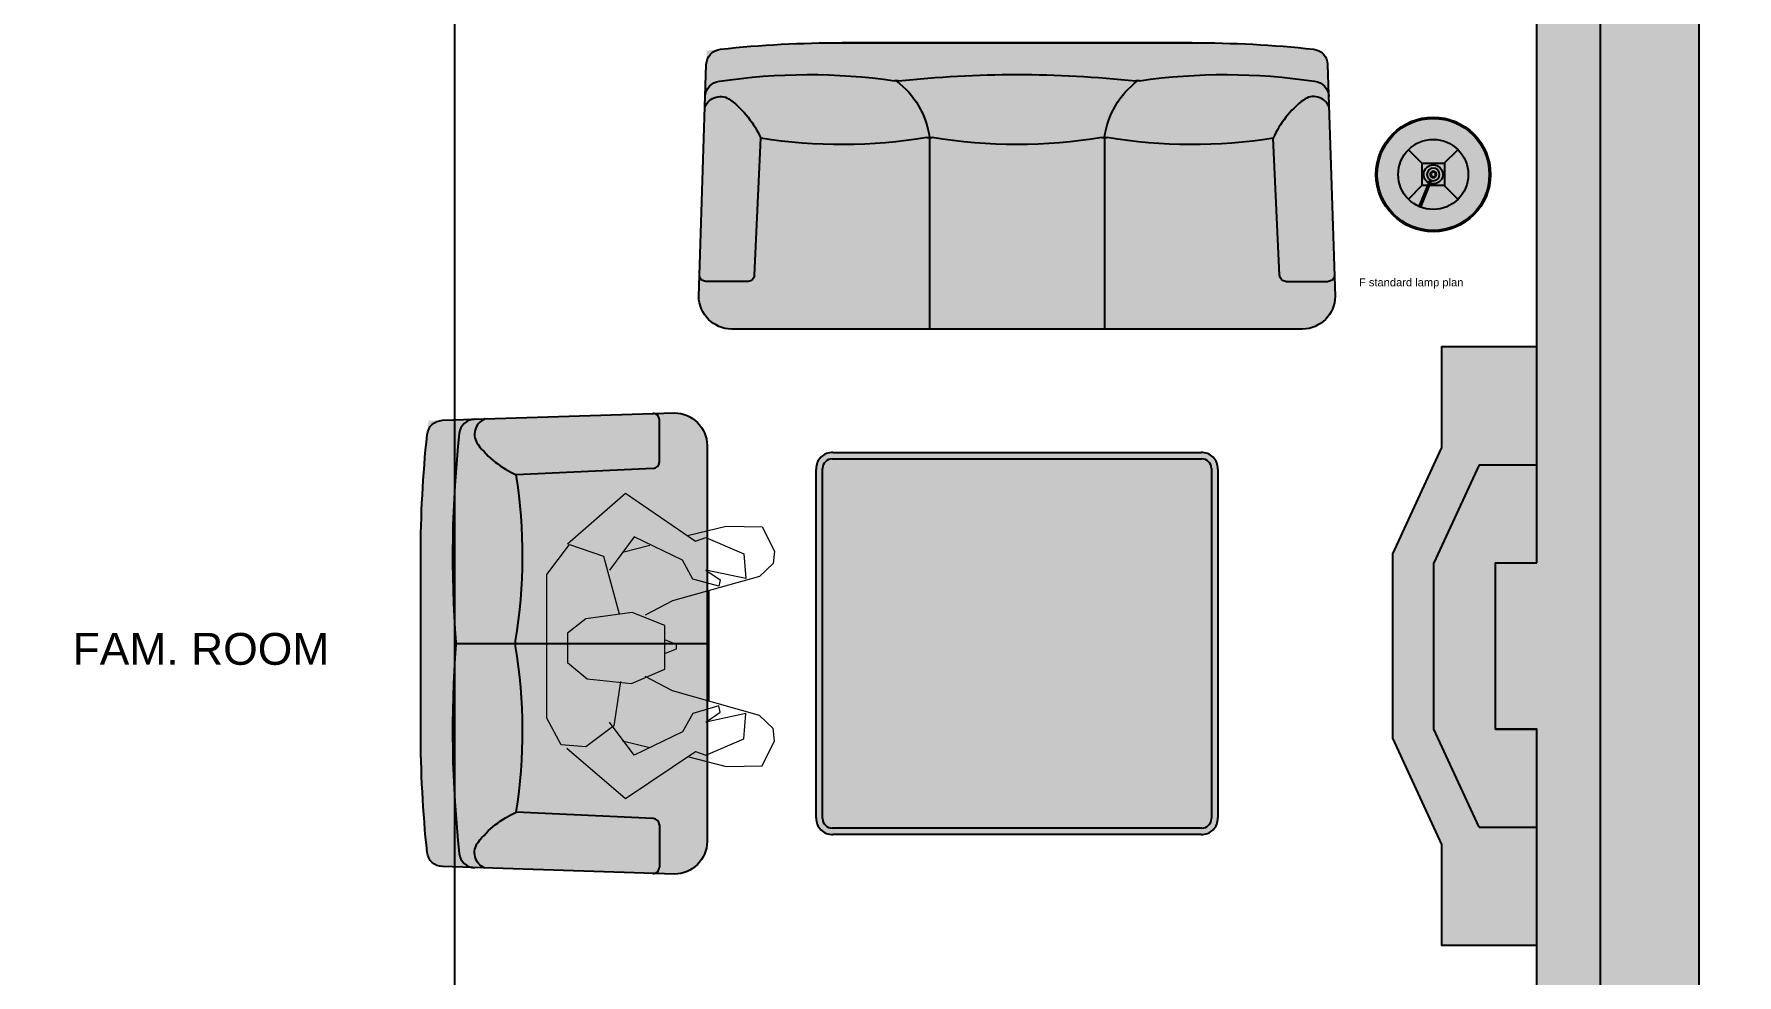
# Model space of a CAD drawing. Header units: millimetres. Extents: x 11159 to 50121, y 18346 to 37577.
# Drawn here: x 19313 to 24664, y 31753 to 34709 of the extents above; entities that cross this region are included whole.
import ezdxf

# ---------------------------------------------------------------- set-up
doc = ezdxf.new("R2010")
doc.units = ezdxf.units.MM
for name, color, linetype in [('axis', 40, 'Continuous'), ('dwgmodels.com', 19, 'Continuous'), ('floor hatch', 252, 'Continuous'), ('furnhatch', 254, 'Continuous'), ('furniture', 34, 'Continuous'), ('HATCH', 8, 'Continuous'), ('wall', 5, 'Continuous')]:
    doc.layers.add(name, color=color, linetype=linetype)
doc.styles.get("Standard").update_dxf_attribs({"font": 'arial.ttf'})

# ---------------------------------------------------------------- blocks, each defined once
blk = doc.blocks.new('sofa 0 (pl)')
at = {"layer": 'furnhatch'}
blk.add_hatch(color=256, dxfattribs=at).paths.add_polyline_path([(976.2407856049945, -68.42749617487472), (999.6359618436575, -785.9786441439117, -0.4456101909574812), (892.8586588618806, -900), (-892.8586588618776, -900, -0.4456101909574962), (-999.6359618436574, -785.9786441439078), (-976.2407856049958, -68.42749617486243, -0.3754867891167479), (-931.5235754257649, -20.13318395889421, -0.02636689892360845), (-550, 0), (550, 0, -0.0293741464341827), (974.8241905634991, -24.97924907201877), (976.2276564216049, -68.02481228324727, -0.002014497515162375)])
at = {"color": 0, "linetype": 'ByBlock'}
for p, q in [((-550, 0), (550, 0)), ((-825.0000000000018, -730), (-805, -300)), ((-274.9999999997071, -297.4163827157972), (-275.0000000001946, -900)), ((274.9999999995125, -297.4163827157654), (274.9999999998017, -900)), ((825, -730), (805, -300)), ((-845.0000000000018, -750), (-977.8001958059995, -749.9999999999991)), ((845, -750.0000000000009), (977.8001958059976, -750))]:
    blk.add_line(p, q, dxfattribs=at)
for points in [[(-550, 0, 0.02636689892360843), (-931.5235754257646, -20.13318395889382, 0.3754867891167514), (-976.2407856049958, -68.42749617486243), (-1000, -797.1440226101131, 0.4023111055813555), (-897.1020491427917, -900), (897.1020491427917, -900)], [(897.1020491427917, -900, 0.4023111055813599), (1000, -797.1440226101131), (976.240785604994, -68.42749617486243, 0.375486789116749), (931.5235754257628, -20.13318395889382, 0.02636689892360831), (550, 0)], [(-980.5737851628055, -201.324499178304, -0.4935908991952783), (-900, -180, -0.1220350289737139), (-805, -300, 0.6438126311632374)], [(980.5737851628037, -201.3244991783049, 0.4935908991952861), (900, -180, 0.1220350289737139), (805, -300, -0.6438126311632374)]]:
    blk.add_lwpolyline(points, format="xyb", dxfattribs=at)
for centre, radius, start, end in [((-655.0064222053843, -1969.391368487727), 1869.391368487727, 81.70856200108821, 98.61445592273948), ((-1.818989403545856e-12, -3624.999999999823), 3525.000000000024, 90, 96.07292467954247), ((5.456968210637569e-12, -3624.999999999823), 3525.000000000024, 83.92707532045753, 90), ((655.0064222053879, -1969.391368487727), 1869.391368487727, 81.38554407726052, 98.29143799891177), ((-929.5516693109093, -170.7901728002544), 50, 96.27055580681152, 178.1325788597745), ((-378.2141993076966, -70.06272637005895), 50, 261.7085620010882, 276.0729246795425), ((-539.1227997400601, -333.2925018501846), 266.5482118995125, 7.735214930430712, 53.12695193670557), ((539.1227997410715, -333.2925018510814), 266.5482119008329, 126.8730480632944, 172.2647850694004), ((378.2141993077003, -70.06272637005895), 50, 263.9270753204575, 278.2914379989118), ((929.551669310913, -170.7901728002544), 50, 1.867421140225534, 83.72944419318847), ((-549.9999999995962, 1315.624999999939), 1635.625000000003, 261.0307879809005, 279.3894462019288), ((-274.9999999996999, -347.4163827157972), 50, 80.61055379817407, 99.38944620192876), ((-1.928128767758608e-10, 1315.625000000004), 1635.625000000003, 260.6105537980712, 279.3894462019288), ((274.9999999995071, -347.4163827157654), 50, 80.61055379807124, 99.38944620192876), ((549.9999999995962, 1315.62499999994), 1635.625000000003, 260.6105537980712, 278.9692120190995), ((-977.8001958059995, -729.9999999999991), 20, 178.1325788597745, 270), ((-845.0000000000018, -730), 20, 270, 0), ((845, -730), 20, 180, 270), ((977.8001958059976, -730), 20, 270, 1.867421140225534)]:
    blk.add_arc(centre, radius, start, end, dxfattribs=at)
at = {"layer": 'dwgmodels.com'}
blk.add_lwpolyline([(550, 0), (-550, 0, 0.02636689892360843), (-931.5235754257646, -20.13318395889382, 0.3754867891167514), (-976.2407856049958, -68.42749617486243), (-1000, -797.1440226101131, 0.4023111055813555), (-897.1020491427917, -900), (897.1020491427917, -900, 0.4023111055813599), (1000, -797.1440226101131), (976.240785604994, -68.42749617486243, 0.375486789116749), (931.5235754257628, -20.13318395889382, 0.02636689892360831)], format="xyb", close=True, dxfattribs=at)
blk = doc.blocks.new('table1.1')
h = blk.add_hatch(color=254)
edge = h.paths.add_edge_path()
edge.add_line((-578.8295275552373, 599.9999999999964), (578.8295275552373, 599.9999999999964))
edge.add_arc((580.8944219333498, 549.9999999999964), 50.04261972351928, -2.364850841066527, 92.3648508406327, ccw=False)
edge.add_line((630.8944219333498, 547.9351056218838), (630.8944219333498, -547.9351056218911))
edge.add_arc((580.8944219333498, -550.0000000000036), 50.04261972351928, -92.3648508406327, 2.364850841066527, ccw=False)
edge.add_line((578.8295275552373, -600.0000000000036), (-578.8295275552082, -600.0000000000036))
edge.add_arc((-580.8944219333498, -550.0000000000036), 50.04261972351928, 177.6351491589335, 272.36485084063276, ccw=False)
edge.add_line((-630.8944219333498, -547.9351056218911), (-630.8944219333498, 547.9351056218838))
edge.add_arc((-580.8944219333498, 549.9999999999964), 50.04261972351928, 87.63514915936719, 182.3648508410665, ccw=False)
at = {"color": 0, "linetype": 'ByBlock'}
for points in [[(-578.8295275552373, 599.9999999999964), (578.8295275552373, 599.9999999999964)], [(-630.8944219333498, -547.9351056218911), (-630.8944219333498, 547.9351056218838)], [(-610.8944219333498, -550.0000000000036), (-610.8944219333498, 549.9999999999964)], [(-580.7832793382404, 579.9999999999964), (580.8944219333498, 579.9999999999964)], [(610.8944219333498, 549.9999999999964), (610.8944219333498, -550.0000000000036)], [(630.8944219333498, 547.9351056218838), (630.8944219333498, -547.9351056218911)], [(580.7832801009645, -580.0000000000036), (-580.7832801009645, -580.0000000000036)], [(578.8295275552373, -600.0000000000036), (-578.8295275552082, -600.0000000000036)]]:
    blk.add_lwpolyline(points, dxfattribs=at)
for centre, radius, start, end in [((-580.8944219333498, 549.9999999999964), 50.04261972351928, 87.63514915936727, 182.3648508410665), ((580.8944219333498, 549.9999999999964), 50.04261972351928, 357.6351491589335, 92.36485084063273), ((-580.8944219333498, 549.9999999999964), 30, 89.78773425047804, 180), ((580.8944219333498, 549.9999999999964), 30, 0, 90.21226574952196), ((-580.8944219333498, -550.0000000000036), 50.04261972351928, 177.6351491589335, 272.3648508406328), ((-580.8944219333498, -550.0000000000036), 30, 180, 270.2122657495219), ((580.8944219333498, -550.0000000000036), 50.04261972351928, 267.6351491593673, 2.364850841066469), ((580.8944219333498, -550.0000000000036), 30, 269.787734250478, 0)]:
    blk.add_arc(centre, radius, start, end, dxfattribs=at)
blk = doc.blocks.new('F standard lamp plan')
at = {"layer": 'furnhatch', "linetype": 'ByBlock'}
h = blk.add_hatch(color=256, dxfattribs=at)
edge = h.paths.add_edge_path()
edge.add_arc((-3.865352482534945e-12, 0), 18, 0, 360)
at = {"color": 0, "linetype": 'ByBlock', "lineweight": -2}
for p, q in [((-7.816168222333772, 7.776917297385353), (-3.539250924990029, 3.499999999992838)), ((3.460749074875594, 3.500000000000909), (7.59907607120681, 7.638326996432625)), ((-3.499999999945203, -3.500000000000682), (-3.499999999952934, 3.499999999992951)), ((-3.499999999952934, 3.499999999992951), (3.499999999945203, 3.500000000000909)), ((3.499999999945203, 3.500000000000909), (3.499999999952934, -3.499999999992724)), ((-3.539250924982298, -3.500000000026716), (-7.797775296496866, -7.758524371644626)), ((-4.448177953097911, -10.06050261654991), (-0.9880781614936041, -1.73887939395388)), ((-3.953691141196941, -10.26490751833899), (-0.5256193474065185, -1.929695390876645)), ((-1.720345518349859, -3.499999999998749), (-3.499999999945203, -3.500000000000682)), ((3.499999999952934, -3.499999999992724), (-1.179149418211637, -3.499999999998067)), ((3.460749074915839, -3.499999999992724), (7.737666372261174, -7.776917297386944))]:
    blk.add_line(p, q, dxfattribs=at)
for radius in [18, 17.59999999999991, 11]:
    blk.add_circle((-3.865352482534945e-12, 0), radius, dxfattribs=at)
at = {"color": 0, "linetype": 'ByBlock', "lineweight": -2, "extrusion": (0, 0, -1)}
for major_axis, ratio, start_param, end_param in [((-2.121320343543855, 2.121320343543855), 0.9999999999998038, 4.403119985289798, 10.51764655626225), ((1.414213562362186, 1.414213562362186), 0.9999999999999667, 0.7853981633963278, 7.068583470575915), ((-0.7071067811811766, 0.7071067811811766), 0.9999999999997298, 2.356194490191073, 8.639379797370658), ((-0.53033008588585, 0.53033008588585), 0.9999999999998525, 2.35619449019121, 8.639379797370797)]:
    blk.add_ellipse((0, 0), major_axis=major_axis, ratio=ratio, start_param=start_param, end_param=end_param, dxfattribs=at)
at = {"layer": 'Defpoints', "color": 5}
blk.add_text('F standard lamp plan', height=2.5, dxfattribs=at).set_placement((-23.33333333333334, -35.15161252395603))
blk = doc.blocks.new('love seat (pl)')
at = {"layer": 'furnhatch'}
blk.add_hatch(color=256, dxfattribs=at).paths.add_polyline_path([(701.240785604995, -68.42749617483604), (724.635961843659, -785.9786441439012, -0.4456101909575175), (617.8586588618696, -900.0000000000005), (-617.8586588618757, -900.0000000000005, -0.4456101909574995), (-724.6359618436592, -785.978644143908), (-701.2407856049977, -68.42749617486197, -0.3754867891167299), (-656.5235754257665, -20.13318395889382, -0.02636689892360904), (-275.0000000000018, 0), (275.0000000000018, 0, -0.02937414643418366), (699.8241905635008, -24.97924907201786), (701.2276564216061, -68.02481228322833, -0.002014497515063771)])
at = {"color": 0, "linetype": 'ByBlock'}
for p, q in [((-5.784386303275824e-10, -110.5926158753259), (-1.964508555829525e-10, -900.0000000000005)), ((-550.0000000000036, -730.0000000000005), (-530.0000000000018, -300)), ((550.0000000000018, -730.0000000000005), (530.0000000000018, -300)), ((-570.0000000000036, -750.0000000000005), (-702.8001958060013, -749.9999999999995)), ((570.0000000000018, -750.0000000000005), (702.8001958059995, -749.9999999999995))]:
    blk.add_line(p, q, dxfattribs=at)
blk.add_lwpolyline([(622.1020491427935, -900.0000000000005), (-622.1020491427935, -900.0000000000005, -0.4023111055813555), (-725.0000000000018, -797.1440226101126), (-701.2407856049977, -68.42749617486197, -0.3754867891167514), (-656.5235754257665, -20.13318395889382, -0.02636689892360843), (-275.0000000000018, 0), (275.0000000000018, 0, -0.02636689892360831), (656.5235754257646, -20.13318395889382, -0.375486789116749), (701.2407856049958, -68.42749617486197), (725.0000000000018, -797.1440226101126, -0.4023111055813599)], format="xyb", close=True, dxfattribs=at)
for points in [[(704.5251146451046, -169.1608289351529, 0.3731986370762984), (660.0128444089405, -121.089311977239, 0.04664402953269949), (3.846153846121524, -110.4444674015422, -0.03851860318400968), (-3.846153846132438, -110.4444674015422, 0.04664402953269854), (-660.0128444089369, -121.0893119772395, 0.3731986370762985), (-704.525114645101, -169.1608289351529)], [(-705.5737851628073, -201.324499178304, -0.4935908991952783), (-625.0000000000018, -180, -0.1220350289737139), (-530.0000000000018, -300, 0.6438126311632374)], [(705.5737851628055, -201.3244991783049, 0.4935908991952861), (625.0000000000018, -180, 0.1220350289737139), (530.0000000000018, -300, -0.6438126311632374)], [(-530.0000000000018, -300, 0.08027653696760437), (-8.157211716708844, -298.0862712522708, -0.08212224467000558), (8.157211716712482, -298.0862712522708, 0.08027653696760392), (530.0000000000018, -299.9999999999995)]]:
    blk.add_lwpolyline(points, format="xyb", dxfattribs=at)
for centre, start, end in [((-702.8001958060013, -729.9999999999995), 178.1325788597484, 270), ((-570.0000000000036, -730.0000000000005), 270, 0), ((570.0000000000018, -730.0000000000005), 180, 270), ((702.8001958059995, -729.9999999999995), 270, 1.867421140251575)]:
    blk.add_arc(centre, 20, start, end, dxfattribs=at)
at = {"layer": 'dwgmodels.com'}
blk.add_lwpolyline([(-275.0000000000018, 0), (275.0000000000018, 0, -0.0263668989236092), (656.5235754257646, -20.13318395889382, -0.3754867891167794), (701.2407856049958, -68.42749617486197), (725.0000000000018, -797.1440226101126, -0.402311105581334), (622.1020491427935, -900.0000000000005), (-622.1020491427935, -900.0000000000005, -0.4023111055813511), (-725.0000000000018, -797.1440226101126), (-701.2407856049977, -68.42749617486197, -0.3754867891167299), (-656.5235754257665, -20.13318395889382, -0.02636689892360904), (-275.0000000000018, 0, 1.454728264932426e-15)], format="xyb", dxfattribs=at)
blk = doc.blocks.new('piple 1 top')
at = {"color": 0, "lineweight": 0}
for points in [[(0.7763598992023617, 4.002269135438837), (3.078668565722182, 5.983325429901015), (5.836084759386722, 4.136124290467706), (6.237650224473327, 4.269979445496574), (7.736827960819937, 3.627474701381288), (7.8171410538489, 2.636946554121096), (6.237650224473327, 2.984969957207795), (6.799841875617858, 2.58340449212119), (6.746299813617952, 2.342465213034302), (5.72900063538691, 2.636946554121096), (5.327435170242097, 3.359764391323552), (3.426691968808882, 4.269979445496574), (2.462934852577746, 2.984969957207795)], [(5.514832387329079, 4.323521507554688), (7.040781154704746, 4.725086972641293), (8.459645798022393, 4.698315941612236), (8.941524356137961, 3.707787794352043), (8.887982294138055, 3.225909236294683), (8.352561673964374, 2.717259647150058), (4.925869705155492, 1.753502530918922), (3.855028464924544, 1.191310879774392)], [(2.891271348693408, 1.378708096803166), (2.623561038635671, 3.118825112236664), (1.525948767375667, 3.948727073438931), (0.5621916511445306, 3.868413980409969), (0, 2.82434377114987), (0, -2.82434377114987), (0.8834440232021734, -4.002269135438837), (2.221995573549066, -3.547161608352326), (2.837729286693502, -1.271623972803354)], [(2.971584441722371, 3.707787794352043), (4.042425681953318, 3.975498104467988)], [(6.371505379502196, 2.155067996005528), (6.371505379502196, -2.181839027034584)], [(0.8031309301732108, -0.5220351046300493), (0.8031309301732108, 0.629119228629861), (1.579490829375573, 1.271623972803354), (3.31960784480907, 1.459021189832129), (4.631388364126906, 0.896829538687598), (4.631388364126906, -0.816516445716843), (3.346378875779919, -1.32516603480326), (1.525948767375667, -1.08422675577458), (0.8031309301732108, -0.5220351046300493), (0.8031309301732108, -0.5220351046300493)], [(4.631388364126906, 0.2810958255431615), (5.086495891213417, 0.09369860851438716), (5.086495891213417, -0.0669275774853304), (4.631388364126906, -0.2543247945723124)], [(5.514832387329079, -4.350292538525537), (7.040781154704746, -4.725086972641293), (8.459645798022393, -4.698315941612236), (8.941524356137961, -3.7345588253811), (8.887982294138055, -3.252680267265532), (8.352561673964374, -2.744030678120907), (4.925869705155492, -1.780273561947979), (3.855028464924544, -1.218081910803448)], [(0.8031309301732108, -4.029040166467894), (3.078668565722182, -6.010096460930072), (5.836084759386722, -4.136124290467706), (6.237650224473327, -4.269979445496574), (7.736827960819937, -3.627474701381288), (7.8171410538489, -2.663717585150152), (6.237650224473327, -2.984969957207795), (6.799841875617858, -2.610175523092039), (6.746299813617952, -2.369236244063359), (5.72900063538691, -2.636946554121096), (5.327435170242097, -3.386535422294401), (3.426691968808882, -4.296750476525631), (2.462934852577746, -2.984969957207795)], [(3.025126503722277, -3.707787794352043), (4.042425681953318, -3.975498104467988)]]:
    blk.add_lwpolyline(points, dxfattribs=at)

msp = doc.modelspace()

# ---------------------------------------------------------------- hatches: boundary and pattern name
at = {"layer": 'furniture'}
msp.add_hatch(color=254, dxfattribs=at).paths.add_polyline_path([(24035.11289988665, 33047.46580756808), (24035.11289988665, 33726.41913234348), (23735.11289988676, 33726.41913234348), (23735.11289988676, 33409.77809986889), (23581.10431679778, 33076.01234500946), (23581.10431679778, 32496.74186124371), (23735.11289988676, 32162.97610638429), (23735.11289988676, 31846.3350739097), (24035.11289988665, 31846.3350739097), (24035.11289988666, 32525.28839868515), (23905.11289988665, 32525.28839868514), (23905.11289988665, 33047.46580756807)])
at = {"layer": 'HATCH', "true_color": 0x2b2b2b}
h = msp.add_hatch(color=250, dxfattribs=at)
h.dxf.hatch_style = 1
h.paths.add_polyline_path([(28745.11289988665, 35266.37710312664), (23290.11289988665, 35266.37710312664), (23290.11289988665, 34756.37710312664), (24035.11289988665, 34756.37710312664), (24035.11289988665, 33047.46580756808), (23905.11289988663, 33047.46580756807), (23905.11289988665, 32525.28839868515), (24035.11289988665, 32525.28839868515), (24035.11289988665, 30816.37710312666), (20510.11289988665, 30816.37710312666), (20510.11289988663, 29176.37710312665), (20835.11289988665, 29176.37710312665), (20835.11289988665, 29296.37710312665), (20760.11289988663, 29296.37710312665), (20760.11289988665, 30696.37710312666), (21640.11289988665, 30696.37710312666), (21640.11289988665, 29296.37710312664), (21545.11289988665, 29296.37710312664), (21545.11289988665, 29176.37710312664), (21855.11289988665, 29176.37710312664), (21855.11289988665, 29296.37710312664), (21760.11289988665, 29296.37710312664), (21760.11289988665, 30696.37710312665), (23235.11289988665, 30696.37710312665), (23235.11289988666, 30296.37710312665), (24035.11289988663, 30296.37710312665), (24035.11289988662, 29296.37710312665), (22565.11289988665, 29296.37710312665), (22565.11289988665, 29176.37710312665), (23290.11374035006, 29176.37710312665), (23290.11374035006, 28981.37710312666), (23410.11374035006, 28981.37710312666), (23410.11374035006, 29176.37710312665), (24425.11289988665, 29176.37710312666), (24425.11289988665, 28981.37710312666), (24545.11289988665, 28981.37710312666), (24545.11289988665, 34756.37710312664), (28235.11289988665, 34756.37710312664), (28235.11289988665, 26756.37710312664), (27990.11289988665, 26756.37710312664), (27990.11289988665, 26246.37710312664), (28745.11289988665, 26246.37710312664)])
h.paths.add_polyline_path([(24035.11289988665, 30416.37710312665), (23355.11289988666, 30416.37710312666), (23355.11289988665, 30696.37710312665), (24035.11289988665, 30696.37710312665)], flags=16)
h.paths.add_polyline_path([(24790.11289988665, 26756.37710312664), (24545.11289988665, 26756.37710312664), (24545.11289988665, 28171.37710312666), (24425.11289988665, 28171.37710312666), (24425.11289988665, 27976.37710312666), (23410.11374035006, 27976.37710312666), (23410.11374035006, 28171.37710312666), (23290.11374035006, 28171.37710312666), (23290.11374035006, 27976.37710312666), (22565.11289988665, 27976.37710312666), (22565.11289988665, 27856.37710312666), (24035.11289988665, 27856.37710312666), (24035.11289988665, 24356.37710312664), (23500.11289988665, 24356.37710312664), (23500.11289988665, 23846.37710312664), (24545.11289988665, 23846.37710312664), (24545.11289988665, 26246.37710312664), (24790.11289988665, 26246.37710312664)])
h.paths.add_polyline_path([(21990.11289988665, 24356.37710312664), (21230.11289988665, 24356.37710312664), (21230.11289988665, 27856.37710312666), (21855.11289988665, 27856.37710312666), (21855.11289988665, 27976.37710312666), (20510.11289988665, 27976.37710312666), (20510.11289988665, 27856.37710312666), (21110.11289988665, 27856.37710312666), (21110.11289988665, 24356.37710312664), (20760.11289988662, 24356.37710312664), (20760.11289988662, 24506.37710312664), (20510.11289988665, 24506.37710312664), (20510.11289988665, 23756.37710312664), (20045.11289988665, 23756.37710312664), (20045.11289988665, 23246.37710312664), (20945.11289988665, 23246.37710312664), (20945.11289988665, 23846.37710312664), (21990.11289988665, 23846.37710312664)])
h.paths.add_polyline_path([(17625.11289988665, 23756.37710312664), (17160.11289988665, 23756.37710312664), (17160.11289988665, 24551.33275666475), (16910.11289988665, 24551.33275666475), (16910.11289988665, 24356.37710312664), (15680.11289988665, 24356.37710312664), (15680.11289988665, 23846.37710312664), (16725.11289988665, 23846.37710312664), (16725.11289988665, 23246.37710312664), (17625.11289988665, 23246.37710312664)])
h.paths.add_polyline_path([(14170.11289988665, 24356.37710312664), (13635.11289988665, 24356.37710312664), (13635.11289988666, 27856.37710312659), (16910.11289988663, 27856.37710312667), (16910.11289988664, 26261.33275666475), (17160.11289988664, 26261.33275666475), (17160.11289988665, 30816.37710312664), (17160.11289988665, 31066.37710312664), (16910.11289988666, 31066.37710312664), (16910.11289988666, 30816.37710312663), (16090.11289988669, 30816.37710312663), (16090.11289988669, 30696.37710312663), (16910.11289988666, 30696.37710312663), (16910.11289988663, 27976.37710312667), (13635.11289988667, 27976.37710312659), (13635.11289988666, 28801.37710312664), (13125.11289988665, 28801.37710312664), (13125.11289988665, 23846.37710312664), (14170.11289988665, 23846.37710312664)])
h.paths.add_polyline_path([(13635.11289988665, 34756.37710312664), (14380.11289988666, 34756.37710312664), (14380.11289988666, 35266.37710312664), (13125.11289988665, 35266.37710312664), (13125.11289988664, 30311.37710312664), (13635.11289988665, 30311.37710312664), (13635.11289988665, 30696.37710312663), (14380.11289988663, 30696.37710312663), (14380.11289988663, 30816.37710312663), (13635.11289988665, 30816.37710312663)])
h.paths.add_polyline_path([(17980.11289988665, 35266.37710312664), (16090.11289988666, 35266.37710312664), (16090.11289988666, 34756.37710312664), (16910.11289988666, 34756.37710312664), (16910.11289988666, 34506.37710312664), (17160.11289988662, 34506.37710312664), (17160.11289988662, 34756.37710312664), (17980.11289988665, 34756.37710312664)])
h.paths.add_polyline_path([(21580.11289988665, 35266.37710312664), (19690.11289988665, 35266.37710312664), (19690.11289988665, 34756.37710312664), (21580.11289988665, 34756.37710312664)])
h.paths.add_polyline_path([(20532.9808655307, 36456.37710312664), (20132.9808655307, 36456.37710312664), (20132.9808655307, 36056.37710312664), (20532.9808655307, 36056.37710312664)])
h.paths.add_polyline_path([(17537.2449342426, 36456.37710312664), (17137.2449342426, 36456.37710312664), (17137.2449342426, 36056.37710312664), (17537.2449342426, 36056.37710312664)])
h.paths.add_polyline_path([(20945.11289988665, 21356.37710312664), (20435.11289988665, 21356.37710312664), (20435.11289988665, 20846.37710312664), (20945.11289988665, 20846.37710312664)])
h.paths.add_polyline_path([(17235.11289988665, 21356.37710312664), (16725.11289988665, 21356.37710312664), (16725.11289988665, 20846.37710312664), (17235.11289988665, 20846.37710312664)])
h.paths.add_polyline_path([(19180.11289988669, 30816.37710312666), (17160.11289988665, 30816.37710312667), (17160.11289988665, 30696.37710312664), (19180.11289988669, 30696.37710312665)])

# ---------------------------------------------------------------- linework, layer by layer
at = {"layer": 'axis'}
for p, q in [((20635.11289988665, 18746.37710312664), (20635.11289988665, 35956.37710312664)), ((24235.11289988665, 18746.37710312664), (24235.11289988665, 35956.37710312664))]:
    msp.add_line(p, q, dxfattribs=at)
at = {"layer": 'furniture', "color": 34, "linetype": 'ByBlock'}
for p, q in [((23853.15261839688, 33355.31136824264), (23711.10431679778, 33047.4658075682)), ((23853.15261839688, 33355.31136824264), (24035.11289988665, 33355.31136824264)), ((23711.10431679778, 32525.28839868515), (23711.10431679772, 33047.46580756814)), ((23853.15261839688, 32217.44283801053), (23711.10431679778, 32525.28839868497)), ((23853.15261839688, 32217.44283801053), (24035.11289988665, 32217.44283801053))]:
    msp.add_line(p, q, dxfattribs=at)
msp.add_lwpolyline([(24035.11289988665, 33047.46580756808), (24035.11289988665, 33726.41913234348), (23735.11289988676, 33726.41913234348), (23735.11289988676, 33409.77809986889), (23581.10431679778, 33076.01234500946), (23581.10431679778, 32496.74186124371), (23735.11289988676, 32162.97610638429), (23735.11289988676, 31846.3350739097), (24035.11289988665, 31846.3350739097), (24035.11289988666, 32525.28839868515), (23905.11289988665, 32525.28839868514), (23905.11289988665, 33047.46580756807), (24035.11289988665, 33047.46580756808)], dxfattribs=at)
at = {"layer": 'wall', "color": 5}
for p, q in [((24035.11289988665, 33047.46580756808), (24035.11289988665, 34756.37710312664)), ((24545.11289988665, 28981.37710312666), (24545.11289988665, 34756.37710312664)), ((23905.11289988665, 33047.46580756807), (24035.11289988665, 33047.46580756808)), ((23905.11289988665, 32525.28839868515), (23905.11289988663, 33047.46580756807)), ((23905.11289988665, 32525.28839868515), (24035.11289988665, 32525.28839868515)), ((24035.11289988665, 30816.37710312666), (24035.11289988665, 32525.28839868515))]:
    msp.add_line(p, q, dxfattribs=at)

# ---------------------------------------------------------------- block references
at = {"layer": 'floor hatch', "color": 0, "xscale": -80.00000000000728, "yscale": 80.00000000000546, "rotation": 180}
msp.add_blockref('piple 1 top', (20924.24145384837, 32785.28647149211), dxfattribs=at)
at = {"layer": 'furniture', "color": 34, "xscale": -1}
msp.add_blockref('sofa 0 (pl)', (22401.26495967479, 34681.95756001075), dxfattribs=at)
at = {"layer": 'furniture', "color": 34, "xscale": 10, "yscale": 10}
msp.add_blockref('F standard lamp plan', (23709.29884853316, 34268.09353946152), dxfattribs=at)
at = {"layer": 'furniture', "color": 34, "rotation": 90}
msp.add_blockref('love seat (pl)', (20527.62008841435, 32794.1673315689), dxfattribs=at)
at = {"layer": 'furniture', "color": 34}
msp.add_blockref('table1.1', (22401.26495967479, 32794.1673315687), dxfattribs=at)

# ---------------------------------------------------------------- texts
at = {"color": 3, "linetype": 'Continuous', "insert": (19433.47187569362, 32827.25615593288), "char_height": 100, "attachment_point": 1}
msp.add_mtext('FAM. ROOM', dxfattribs=at)

doc.saveas('drawing.dxf')
